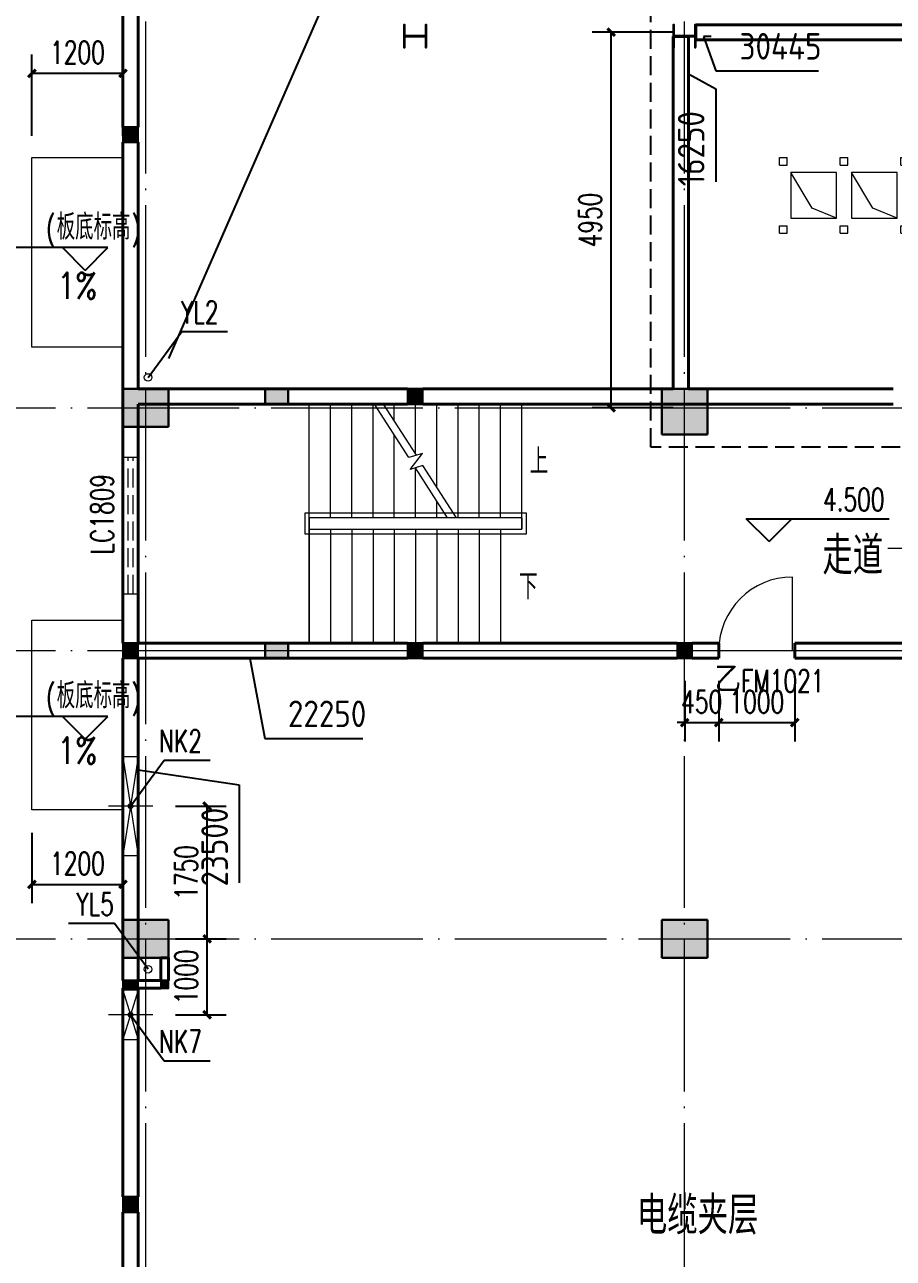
# Model space of a CAD drawing. Extents: x 238398 to 585159, y -66832 to 191741.
# Drawn here: x 444213 to 455658, y 57386 to 73646 of the extents above; entities that cross this region are included whole.
import ezdxf

# ---------------------------------------------------------------- set-up
doc = ezdxf.new("R2010")
doc.units = 0
doc.header["$LTSCALE"] = 1000
doc.header["$MEASUREMENT"] = 0
for name, pattern in [('CENTER', [50.8, 31.75, -6.35, 6.35, -6.35]), ('DASH', [0.35, 0.25, -0.1]), ('DOTE', [2.42, 2, -0.2, 0.02, -0.2])]:
    doc.linetypes.add(name, pattern=pattern)
for name, color, linetype in [('COLU', 2, 'Continuous'), ('COLU_HATCH', 251, 'Continuous'), ('DIM_ELEV', 3, 'Continuous'), ('DIM_LEAD', 3, 'Continuous'), ('DIM_SYMB', 3, 'Continuous'), ('GZZ', 9, 'Continuous'), ('PUB_DIM', 76, 'Continuous'), ('WINDOW_TEXT', 7, 'Continuous')]:
    doc.layers.add(name, color=color, linetype=linetype)
for name, color, linetype, lineweight in [('COLUMN', 9, 'Continuous', 30), ('DOTE', 18, 'DOTE', 13), ('PUB_HATCH', 252, 'Continuous', 5), ('PUB_TEXT', 7, 'Continuous', 20), ('STAIR', 2, 'Continuous', 18), ('WALL', 4, 'Continuous', 40), ('WINDOW', 2, 'Continuous', 18), ('建筑看线', 163, 'Continuous', 18), ('暖通', 5, 'Continuous', 18), ('水', 33, 'Continuous', 18), ('设备层', 8, 'Continuous', 5)]:
    doc.layers.add(name, color=color, linetype=linetype, lineweight=lineweight)
doc.styles.add('_TCH_DIM', font='SIMPLEX', dxfattribs={"bigfont": 'GBCBIG'})
doc.styles.add('_TCH_DIM_T3', font='SIMPLEX', dxfattribs={"width": 0.705882, "bigfont": 'GBCBIG'})
doc.styles.add('_TCH_WINDOW', font='geditxt.shx', dxfattribs={"bigfont": 'hztxt1.shx'})
doc.styles.add('HZTXT', font='geditxt.shx', dxfattribs={"width": 0.8, "bigfont": 'hztxt1.shx'})
doc.styles.get("Standard").update_dxf_attribs({"font": 'gbenor.shx', "bigfont": 'gbcbig.shx'})
doc.dimstyles.new('_TCH_ARCH&&100', dxfattribs={"dimtxt": 297.5, "dimasz": 100, "dimexe": 250, "dimexo": 300, "dimgap": 126.25, "dimtad": 1, "dimdec": 0, "dimzin": 0, "dimdsep": 46, "dimtxsty": '_TCH_DIM_T3', "dimblk": 'ARCHTICK', "dimcen": 0.09, "dimazin": 2, "dimtfac": 1, "dimtdec": 0, "dimtix": 1, "dimtmove": 2, "dimatfit": 3, "dimfxl": 1, "dimtolj": 1, "dimtzin": 0, "dimarcsym": 0})
doc.dimstyles.get("Standard").update_dxf_attribs({"dimscale": 100, "dimtxt": 3.5, "dimasz": 1, "dimexe": 2.5, "dimexo": 3, "dimgap": 1.5, "dimtad": 1, "dimdec": 0, "dimzin": 0, "dimdsep": 46, "dimtxsty": 'Standard', "dimblk": 'ARCHTICK', "dimcen": 0.09, "dimadec": 0, "dimazin": 0, "dimtfac": 1, "dimtdec": 0, "dimtix": 1, "dimtmove": 2, "dimatfit": 3, "dimfxl": 1, "dimtolj": 1, "dimtzin": 0, "dimarcsym": 0})

# ---------------------------------------------------------------- blocks, each defined once
blk = doc.blocks.new('zw2')
at = {"layer": 'PUB_HATCH'}
for points in [[(446108, 68346.1), (446108, 68846.1), (445508, 68846.1), (445508, 68346.1)], [(447383, 68646.1), (447683, 68646.1), (447683, 68846.1), (447383, 68846.1)], [(453208, 68246.1), (453208, 68846.1), (452608, 68846.1), (452608, 68246.1)], [(447383, 65296.1), (447683, 65296.1), (447683, 65496.1), (447383, 65496.1)], [(446108, 61346.1), (446108, 61846.1), (445508, 61846.1), (445508, 61346.1)], [(453208, 61346.1), (453208, 61846.1), (452608, 61846.1), (452608, 61346.1)]]:
    blk.add_hatch(color=256, dxfattribs=at).paths.add_polyline_path(points)
at = {"layer": 'COLUMN'}
for p, q in [((446108, 68846.1), (445508, 68846.1)), ((445508, 68846.1), (445508, 68346.1)), ((446108, 68346.1), (446108, 68846.1)), ((447683, 68846.1), (447383, 68846.1)), ((447383, 68846.1), (447383, 68646.1)), ((447683, 68646.1), (447683, 68846.1)), ((453208, 68846.1), (452608, 68846.1)), ((452608, 68846.1), (452608, 68246.1)), ((453208, 68246.1), (453208, 68846.1)), ((447383, 68646.1), (447683, 68646.1)), ((445508, 68346.1), (446108, 68346.1)), ((452608, 68246.1), (453208, 68246.1)), ((447683, 65496.1), (447383, 65496.1)), ((447383, 65496.1), (447383, 65296.1)), ((447683, 65296.1), (447683, 65496.1)), ((447383, 65296.1), (447683, 65296.1)), ((446108, 61846.1), (445508, 61846.1)), ((445508, 61846.1), (445508, 61346.1)), ((446108, 61346.1), (446108, 61846.1)), ((453208, 61846.1), (452608, 61846.1)), ((452608, 61846.1), (452608, 61346.1)), ((453208, 61346.1), (453208, 61846.1)), ((445508, 61346.1), (446108, 61346.1)), ((452608, 61346.1), (453208, 61346.1))]:
    blk.add_line(p, q, dxfattribs=at)
at = {"layer": 'DOTE'}
for p, q in [((442619.6, 68596.1), (471525.6, 68596.1)), ((442619.6, 61596.1), (471525.6, 61596.1))]:
    blk.add_line(p, q, dxfattribs=at)
for points in [[(445808, 42646.1), (445808, 93744.2)], [(452908, 42646.1), (452908, 93744.2)]]:
    blk.add_lwpolyline(points, dxfattribs=at)
blk = doc.blocks.new('432ASDFSAFDAS')
at = {"layer": 'COLU_HATCH'}
h = blk.add_hatch(color=256, dxfattribs=at)
edge = h.paths.add_edge_path()
edge.add_line((470780, 188945), (470780, 189245))
edge.add_line((470780, 189245), (470765, 189245))
edge.add_line((470765, 189245), (470765, 189113))
edge.add_arc((470752, 189113), 13, -90, 0, ccw=False)
edge.add_line((470752, 189100), (470508, 189100))
edge.add_arc((470508, 189113), 13, 180, 270, ccw=False)
edge.add_line((470495, 189113), (470495, 189245))
edge.add_line((470495, 189245), (470480, 189245))
edge.add_line((470480, 189245), (470480, 188945))
edge.add_line((470480, 188945), (470495, 188945))
edge.add_line((470495, 188945), (470495, 189077))
edge.add_arc((470508, 189077), 13, 90, 180, ccw=False)
edge.add_line((470508, 189090), (470752, 189090))
edge.add_arc((470752, 189077), 13, 0, 90, ccw=False)
edge.add_line((470765, 189077), (470765, 188945))
edge.add_line((470765, 188945), (470780, 188945))
h = blk.add_hatch(color=256, dxfattribs=at)
edge = h.paths.add_edge_path()
edge.add_line((474330, 188945), (474330, 189245))
edge.add_line((474330, 189245), (474315, 189245))
edge.add_line((474315, 189245), (474315, 189113))
edge.add_arc((474302, 189113), 13, -90, 0, ccw=False)
edge.add_line((474302, 189100), (474058, 189100))
edge.add_arc((474058, 189113), 13, 180, 270, ccw=False)
edge.add_line((474045, 189113), (474045, 189245))
edge.add_line((474045, 189245), (474030, 189245))
edge.add_line((474030, 189245), (474030, 188945))
edge.add_line((474030, 188945), (474045, 188945))
edge.add_line((474045, 188945), (474045, 189077))
edge.add_arc((474058, 189077), 13, 90, 180, ccw=False)
edge.add_line((474058, 189090), (474302, 189090))
edge.add_arc((474302, 189077), 13, 0, 90, ccw=False)
edge.add_line((474315, 189077), (474315, 188945))
edge.add_line((474315, 188945), (474330, 188945))
h = blk.add_hatch(color=256, dxfattribs=at)
edge = h.paths.add_edge_path()
edge.add_line((479980, 188945), (479980, 189245))
edge.add_line((479980, 189245), (479965, 189245))
edge.add_line((479965, 189245), (479965, 189113))
edge.add_arc((479952, 189113), 13, -90, 0, ccw=False)
edge.add_line((479952, 189100), (479708, 189100))
edge.add_arc((479708, 189113), 13, 180, 270, ccw=False)
edge.add_line((479695, 189113), (479695, 189245))
edge.add_line((479695, 189245), (479680, 189245))
edge.add_line((479680, 189245), (479680, 188945))
edge.add_line((479680, 188945), (479695, 188945))
edge.add_line((479695, 188945), (479695, 189077))
edge.add_arc((479708, 189077), 13, 90, 180, ccw=False)
edge.add_line((479708, 189090), (479952, 189090))
edge.add_arc((479952, 189077), 13, 0, 90, ccw=False)
edge.add_line((479965, 189077), (479965, 188945))
edge.add_line((479965, 188945), (479980, 188945))
h = blk.add_hatch(color=256, dxfattribs=at)
edge = h.paths.add_edge_path()
edge.add_line((484980, 188945), (484980, 189245))
edge.add_line((484980, 189245), (484965, 189245))
edge.add_line((484965, 189245), (484965, 189113))
edge.add_arc((484952, 189113), 13, -90, 0, ccw=False)
edge.add_line((484952, 189100), (484708, 189100))
edge.add_arc((484708, 189113), 13, 180, 270, ccw=False)
edge.add_line((484695, 189113), (484695, 189245))
edge.add_line((484695, 189245), (484680, 189245))
edge.add_line((484680, 189245), (484680, 188945))
edge.add_line((484680, 188945), (484695, 188945))
edge.add_line((484695, 188945), (484695, 189077))
edge.add_arc((484708, 189077), 13, 90, 180, ccw=False)
edge.add_line((484708, 189090), (484952, 189090))
edge.add_arc((484952, 189077), 13, 0, 90, ccw=False)
edge.add_line((484965, 189077), (484965, 188945))
edge.add_line((484965, 188945), (484980, 188945))
at = {"layer": 'COLU'}
for points in [[(470780, 188945), (470780, 189245), (470765, 189245), (470765, 189113, -0.414214), (470752, 189100), (470508, 189100, -0.414214), (470495, 189113), (470495, 189245), (470480, 189245), (470480, 188945), (470495, 188945), (470495, 189077, -0.414214), (470508, 189090), (470752, 189090, -0.414214), (470765, 189077), (470765, 188945)], [(474330, 188945), (474330, 189245), (474315, 189245), (474315, 189113, -0.414214), (474302, 189100), (474058, 189100, -0.414214), (474045, 189113), (474045, 189245), (474030, 189245), (474030, 188945), (474045, 188945), (474045, 189077, -0.414214), (474058, 189090), (474302, 189090, -0.414214), (474315, 189077), (474315, 188945)], [(479980, 188945), (479980, 189245), (479965, 189245), (479965, 189113, -0.414214), (479952, 189100), (479708, 189100, -0.414214), (479695, 189113), (479695, 189245), (479680, 189245), (479680, 188945), (479695, 188945), (479695, 189077, -0.414214), (479708, 189090), (479952, 189090, -0.414214), (479965, 189077), (479965, 188945)], [(484980, 188945), (484980, 189245), (484965, 189245), (484965, 189113, -0.414214), (484952, 189100), (484708, 189100, -0.414214), (484695, 189113), (484695, 189245), (484680, 189245), (484680, 188945), (484695, 188945), (484695, 189077, -0.414214), (484708, 189090), (484952, 189090, -0.414214), (484965, 189077), (484965, 188945)]]:
    blk.add_lwpolyline(points, format="xyb", close=True, dxfattribs=at)
at = {"layer": '设备层'}
for p, q in [((477520, 187895, -99), (477520, 187595, -99)), ((477520, 187895, -99), (477820, 187895, -99)), ((477820, 187895, -99), (477820, 187595, -99)), ((477820, 187895, -99), (477820, 187595, -99)), ((478340, 187895, -121), (478340, 187595, -121)), ((478340, 187895), (478640, 187895)), ((478640, 187895), (478640, 187595)), ((478640, 187895), (478640, 187595)), ((487520, 187895), (487520, 187595)), ((487520, 187895), (487820, 187895)), ((487820, 187895), (487820, 187595)), ((487820, 187895), (487820, 187595)), ((488340, 187895), (488340, 187595)), ((488340, 187895), (488640, 187895)), ((488640, 187895), (488640, 187595)), ((488640, 187895), (488640, 187595)), ((477820, 186695, -99), (477820, 187695, -99)), ((477820, 187695, -99), (478340, 187695, -121)), ((478057, 186989, -51), (477820, 187694, -172)), ((478340, 186695, -121), (478340, 187695, -121)), ((488057, 186991), (487820, 187695)), ((487820, 187695), (488340, 187695)), ((476230, 187495, -80), (476330, 187495, -80)), ((476230, 187395, -80), (476230, 187495, -80)), ((476330, 187395, -80), (476330, 187495, -80)), ((477030, 187495, -80), (477130, 187495, -80)), ((477030, 187395, -80), (477030, 187495, -80)), ((477130, 187395, -80), (477130, 187495, -80)), ((477520, 187595, -99), (477820, 187595, -99)), ((477520, 187595, -99), (477820, 187595, -99)), ((478340, 187595), (478640, 187595)), ((478340, 187595), (478640, 187595)), ((479030, 187395), (479030, 187495)), ((479030, 187495), (479130, 187495)), ((479130, 187395), (479130, 187495)), ((479830, 187495), (479930, 187495)), ((479830, 187395), (479830, 187495)), ((479930, 187395), (479930, 187495)), ((480630, 187495), (480730, 187495)), ((480630, 187395), (480630, 187495)), ((480730, 187395), (480730, 187495)), ((481430, 187495), (481530, 187495)), ((481430, 187395), (481430, 187495)), ((481530, 187395), (481530, 187495)), ((482230, 187495), (482330, 187495)), ((482230, 187395), (482230, 187495)), ((482330, 187395), (482330, 187495)), ((483030, 187495), (483130, 187495)), ((483030, 187395), (483030, 187495)), ((483130, 187395), (483130, 187495)), ((483830, 187495), (483930, 187495)), ((483830, 187395), (483830, 187495)), ((483930, 187395), (483930, 187495)), ((484630, 187495), (484730, 187495)), ((484630, 187395), (484630, 187495)), ((484730, 187395), (484730, 187495)), ((485430, 187495), (485530, 187495)), ((485430, 187395), (485430, 187495)), ((485530, 187395), (485530, 187495)), ((486230, 187495), (486330, 187495)), ((486230, 187395), (486230, 187495)), ((486330, 187395), (486330, 187495)), ((487030, 187495), (487130, 187495)), ((487030, 187395), (487030, 187495)), ((487130, 187395), (487130, 187495)), ((487520, 187595), (487820, 187595)), ((487520, 187595), (487820, 187595)), ((488340, 187595), (488640, 187595)), ((488340, 187595), (488640, 187595)), ((476230, 187395, -80), (476330, 187395, -80)), ((477030, 187395, -80), (477130, 187395, -80)), ((479030, 187395), (479130, 187395)), ((479830, 187395), (479930, 187395)), ((480630, 187395), (480730, 187395)), ((481430, 187395), (481530, 187395)), ((482230, 187395), (482330, 187395)), ((483030, 187395), (483130, 187395)), ((483830, 187395), (483930, 187395)), ((484630, 187395), (484730, 187395)), ((485430, 187395), (485530, 187395)), ((486230, 187395), (486330, 187395)), ((487030, 187395), (487130, 187395)), ((476180, 187295, -121), (475580, 187295, -121)), ((475580, 187295, -121), (475580, 186695, -121)), ((476180, 187295, -121), (475580, 187295, -121)), ((475580, 187295, -121), (475580, 186695, -121)), ((475862, 186827, 0), (475580, 187295, -121)), ((476180, 186695, -121), (476180, 187295, -121)), ((476180, 186695, -121), (476180, 187295, -121)), ((476980, 187295, -121), (476380, 187295, -121)), ((476380, 187295, -121), (476380, 186695, -121)), ((476980, 187295, -121), (476380, 187295, -121)), ((476380, 187295, -121), (476380, 186695, -121)), ((476662, 186827, 0), (476380, 187295, -121)), ((476980, 186695, -121), (476980, 187295, -121)), ((476980, 186695, -121), (476980, 187295, -121)), ((479780, 187295), (479180, 187295)), ((479180, 187295), (479180, 186695)), ((479780, 187295), (479180, 187295)), ((479180, 187295), (479180, 186695)), ((479462, 186827), (479180, 187295)), ((479780, 186695), (479780, 187295)), ((479780, 186695), (479780, 187295)), ((480580, 187295), (479980, 187295)), ((479980, 187295), (479980, 186695)), ((480580, 187295), (479980, 187295)), ((479980, 187295), (479980, 186695)), ((480262, 186827), (479980, 187295)), ((480580, 186695), (480580, 187295)), ((480580, 186695), (480580, 187295)), ((481380, 187295), (480780, 187295)), ((480780, 187295), (480780, 186695)), ((481380, 187295), (480780, 187295)), ((480780, 187295), (480780, 186695)), ((481380, 187295), (480780, 187295)), ((480780, 187295), (480780, 186695)), ((481380, 187295), (480780, 187295)), ((480780, 187295), (480780, 186695)), ((481062, 186827), (480780, 187295)), ((481380, 186695), (481380, 187295)), ((481380, 186695), (481380, 187295)), ((481380, 186695), (481380, 187295)), ((481380, 186695), (481380, 187295)), ((482180, 187295), (481580, 187295)), ((481580, 187295), (481580, 186695)), ((482180, 187295), (481580, 187295)), ((481580, 187295), (481580, 186695)), ((481862, 186827), (481580, 187295)), ((482180, 186695), (482180, 187295)), ((482180, 186695), (482180, 187295)), ((482980, 187295), (482380, 187295)), ((482380, 187295), (482380, 186695)), ((482980, 187295), (482380, 187295)), ((482380, 187295), (482380, 186695)), ((482980, 187295), (482380, 187295)), ((482380, 187295), (482380, 186695)), ((482980, 187295), (482380, 187295)), ((482380, 187295), (482380, 186695)), ((482662, 186827), (482380, 187295)), ((482980, 186695), (482980, 187295)), ((482980, 186695), (482980, 187295)), ((482980, 186695), (482980, 187295)), ((482980, 186695), (482980, 187295)), ((483780, 187295), (483180, 187295)), ((483180, 187295), (483180, 186695)), ((483780, 187295), (483180, 187295)), ((483180, 187295), (483180, 186695)), ((483462, 186827), (483180, 187295)), ((483780, 186695), (483780, 187295)), ((483780, 186695), (483780, 187295)), ((484580, 187295), (483980, 187295)), ((483980, 187295), (483980, 186695)), ((484580, 187295), (483980, 187295)), ((483980, 187295), (483980, 186695)), ((484262, 186827), (483980, 187295)), ((484580, 186695), (484580, 187295)), ((484580, 186695), (484580, 187295)), ((485380, 187295), (484780, 187295)), ((484780, 187295), (484780, 186695)), ((485380, 187295), (484780, 187295)), ((484780, 187295), (484780, 186695)), ((485062, 186827), (484780, 187295)), ((485380, 186695), (485380, 187295)), ((485380, 186695), (485380, 187295)), ((486180, 187295), (485580, 187295)), ((485580, 187295), (485580, 186695)), ((486180, 187295), (485580, 187295)), ((485580, 187295), (485580, 186695)), ((485862, 186827), (485580, 187295)), ((486180, 186695), (486180, 187295)), ((486180, 186695), (486180, 187295)), ((486980, 187295), (486380, 187295)), ((486380, 187295), (486380, 186695)), ((486980, 187295), (486380, 187295)), ((486380, 187295), (486380, 186695)), ((486662, 186827), (486380, 187295)), ((486980, 186695), (486980, 187295)), ((486980, 186695), (486980, 187295)), ((478345, 186695, -121), (478057, 186989, -51)), ((488340, 186723), (488057, 186991)), ((475580, 186695, -121), (476180, 186695, -121)), ((475580, 186695, -121), (476180, 186695, -121)), ((476180, 186695, -121), (475862, 186827, 0)), ((476380, 186695, -121), (476980, 186695, -121)), ((476380, 186695, -121), (476980, 186695, -121)), ((476980, 186695, -121), (476662, 186827, 0)), ((477520, 186795, -99), (477520, 186495, -99)), ((477520, 186795, -99), (477820, 186795, -99)), ((477820, 186795, -99), (477820, 186495, -99)), ((477820, 186795, -99), (477820, 186495, -99)), ((477820, 186695, -99), (478340, 186695, -121)), ((478340, 186795, -121), (478340, 186495, -121)), ((478340, 186795), (478640, 186795)), ((478640, 186795), (478640, 186495)), ((478640, 186795), (478640, 186495)), ((479180, 186695), (479780, 186695)), ((479180, 186695), (479780, 186695)), ((479780, 186695), (479462, 186827)), ((479980, 186695), (480580, 186695)), ((479980, 186695), (480580, 186695)), ((480580, 186695), (480262, 186827)), ((480780, 186695), (481380, 186695)), ((480780, 186695), (481380, 186695)), ((480780, 186695), (481380, 186695)), ((480780, 186695), (481380, 186695)), ((481380, 186695), (481062, 186827)), ((481580, 186695), (482180, 186695)), ((481580, 186695), (482180, 186695)), ((482180, 186695), (481862, 186827)), ((482380, 186695), (482980, 186695)), ((482380, 186695), (482980, 186695)), ((482380, 186695), (482980, 186695)), ((482380, 186695), (482980, 186695)), ((482980, 186695), (482662, 186827)), ((483180, 186695), (483780, 186695)), ((483180, 186695), (483780, 186695)), ((483780, 186695), (483462, 186827)), ((483980, 186695), (484580, 186695)), ((483980, 186695), (484580, 186695)), ((484580, 186695), (484262, 186827)), ((484780, 186695), (485380, 186695)), ((484780, 186695), (485380, 186695)), ((485380, 186695), (485062, 186827)), ((485580, 186695), (486180, 186695)), ((485580, 186695), (486180, 186695)), ((486180, 186695), (485862, 186827)), ((486380, 186695), (486980, 186695)), ((486380, 186695), (486980, 186695)), ((486980, 186695), (486662, 186827)), ((487520, 186795), (487520, 186495)), ((487520, 186795), (487820, 186795)), ((487820, 186795), (487820, 186495)), ((487820, 186695), (488340, 186695)), ((488340, 186795), (488340, 186495)), ((488340, 186795), (488640, 186795)), ((488640, 186795), (488640, 186495)), ((488640, 186795), (488640, 186495)), ((476230, 186595, -121), (476330, 186595, -121)), ((476230, 186495, -121), (476230, 186595, -121)), ((476330, 186495, -121), (476330, 186595, -121)), ((477030, 186595, -121), (477130, 186595, -121)), ((477030, 186495, -121), (477030, 186595, -121)), ((477130, 186495, -121), (477130, 186595, -121)), ((479030, 186595), (479130, 186595)), ((479030, 186495), (479030, 186595)), ((479130, 186495), (479130, 186595)), ((479830, 186595), (479930, 186595)), ((479830, 186495), (479830, 186595)), ((479930, 186495), (479930, 186595)), ((480630, 186595), (480730, 186595)), ((480630, 186495), (480630, 186595)), ((480730, 186495), (480730, 186595)), ((481430, 186595), (481530, 186595)), ((481430, 186495), (481430, 186595)), ((481530, 186495), (481530, 186595)), ((482230, 186595), (482330, 186595)), ((482230, 186495), (482230, 186595)), ((482230, 186595), (482330, 186595)), ((482230, 186495), (482230, 186595)), ((482330, 186495), (482330, 186595)), ((482330, 186495), (482330, 186595)), ((483030, 186595), (483130, 186595)), ((483030, 186495), (483030, 186595)), ((483130, 186495), (483130, 186595)), ((483830, 186595), (483930, 186595)), ((483830, 186495), (483830, 186595)), ((483930, 186495), (483930, 186595)), ((484630, 186595), (484730, 186595)), ((484630, 186495), (484630, 186595)), ((484730, 186495), (484730, 186595)), ((485430, 186595), (485530, 186595)), ((485430, 186495), (485430, 186595)), ((485530, 186495), (485530, 186595)), ((486230, 186595), (486330, 186595)), ((486230, 186495), (486230, 186595)), ((486330, 186495), (486330, 186595)), ((487030, 186595), (487130, 186595)), ((487030, 186495), (487030, 186595)), ((487130, 186495), (487130, 186595)), ((476230, 186495, -121), (476330, 186495, -121)), ((477030, 186495, -121), (477130, 186495, -121)), ((477520, 186495, -99), (477820, 186495, -99)), ((477520, 186495, -99), (477820, 186495, -99)), ((478340, 186495), (478640, 186495)), ((478340, 186495), (478640, 186495)), ((479030, 186495), (479130, 186495)), ((479830, 186495), (479930, 186495)), ((480630, 186495), (480730, 186495)), ((481430, 186495), (481530, 186495)), ((482230, 186495), (482330, 186495)), ((482230, 186495), (482330, 186495)), ((483030, 186495), (483130, 186495)), ((483830, 186495), (483930, 186495)), ((484630, 186495), (484730, 186495)), ((485430, 186495), (485530, 186495)), ((486230, 186495), (486330, 186495)), ((487030, 186495), (487130, 186495)), ((487520, 186495), (487820, 186495)), ((487520, 186495), (487820, 186495)), ((488340, 186495), (488640, 186495)), ((488340, 186495), (488640, 186495))]:
    blk.add_line(p, q, dxfattribs=at)
at = {"layer": '设备层', "linetype": 'ByBlock'}
for p, q in [((487820, 187695), (487820, 186695)), ((488340, 187695), (488340, 186695))]:
    blk.add_line(p, q, dxfattribs=at)
at = {"layer": '设备层', "linetype": 'CENTER'}
for p, q in [((475430, 187495, -80), (475530, 187495, -80)), ((475430, 187395, -80), (475430, 187495, -80)), ((475530, 187395, -80), (475530, 187495, -80)), ((475430, 187395, -80), (475530, 187395, -80)), ((475430, 186595, -121), (475530, 186595, -121)), ((475430, 186495, -121), (475430, 186595, -121)), ((475530, 186495, -121), (475530, 186595, -121)), ((475430, 186495, -121), (475530, 186495, -121))]:
    blk.add_line(p, q, dxfattribs=at)
blk = doc.blocks.new('_ArchTick')
at = {"color": 0, "linetype": 'ByBlock', "const_width": 0.4}
blk.add_lwpolyline([(-0.5, -0.5), (0.5, 0.5)], dxfattribs=at)
blk = doc.blocks.new('*D612')
at = {"layer": 'Defpoints', "color": 0, "transparency": 16777216}
for p in [(445481, 61595), (446197, 61595), (445481, 60595)]:
    blk.add_point(p, dxfattribs=at)
at = {"layer": 'PUB_DIM', "color": 0, "lineweight": -2, "transparency": 16777216}
for p, q in [((445781, 61595), (446447, 61595)), ((446197, 60595), (446197, 61595)), ((445781, 60595), (446447, 60595))]:
    blk.add_line(p, q, dxfattribs=at)
at = {"layer": 'PUB_DIM', "color": 0, "lineweight": -2, "transparency": 16777216, "xscale": 100, "yscale": 100, "zscale": 100}
for p, rotation in [((446197, 61595), 90), ((446197, 60595), 270)]:
    blk.add_blockref('_ArchTick', p, dxfattribs=dict(at, rotation=rotation))
at = {"layer": 'PUB_DIM', "color": 0, "transparency": 16777216, "insert": (445922, 61095), "char_height": 297.5, "attachment_point": 5, "rotation": 90, "style": '_TCH_DIM_T3'}
blk.add_mtext('\\A1;1000', dxfattribs=at)
blk = doc.blocks.new('*D613')
at = {"layer": 'Defpoints', "color": 0, "transparency": 16777216}
for p in [(445481, 63345), (446197, 63345), (445481, 61595)]:
    blk.add_point(p, dxfattribs=at)
at = {"layer": 'PUB_DIM', "color": 0, "lineweight": -2, "transparency": 16777216}
for p, q in [((445781, 63345), (446447, 63345)), ((446197, 61595), (446197, 63345)), ((445781, 61595), (446447, 61595))]:
    blk.add_line(p, q, dxfattribs=at)
at = {"layer": 'PUB_DIM', "color": 0, "lineweight": -2, "transparency": 16777216, "xscale": 100, "yscale": 100, "zscale": 100}
for p, rotation in [((446197, 63345), 90), ((446197, 61595), 270)]:
    blk.add_blockref('_ArchTick', p, dxfattribs=dict(at, rotation=rotation))
at = {"layer": 'PUB_DIM', "color": 0, "transparency": 16777216, "insert": (445922, 62470), "char_height": 297.5, "attachment_point": 5, "rotation": 90, "style": '_TCH_DIM_T3'}
blk.add_mtext('\\A1;1750', dxfattribs=at)
blk = doc.blocks.new('*D74')
at = {"layer": 'Defpoints', "color": 0, "transparency": 16777216}
for p in [(452909, 65296), (453359, 65296), (453359, 64447)]:
    blk.add_point(p, dxfattribs=at)
at = {"layer": 'PUB_DIM', "color": 0, "lineweight": -2, "transparency": 16777216}
for p, q in [((452909, 64996), (452909, 64197)), ((453359, 64996), (453359, 64197)), ((452909, 64447), (452809, 64447)), ((452909, 64447), (453359, 64447)), ((453359, 64447), (453459, 64447))]:
    blk.add_line(p, q, dxfattribs=at)
at = {"layer": 'PUB_DIM', "color": 0, "lineweight": -2, "transparency": 16777216, "xscale": 100, "yscale": 100, "zscale": 100}
blk.add_blockref('_ArchTick', (452909, 64447), dxfattribs=at)
at = {"layer": 'PUB_DIM', "color": 0, "lineweight": -2, "transparency": 16777216, "xscale": 100, "yscale": 100, "zscale": 100, "rotation": 180}
blk.add_blockref('_ArchTick', (453359, 64447), dxfattribs=at)
at = {"layer": 'PUB_DIM', "color": 0, "transparency": 16777216, "insert": (453134, 64722), "char_height": 297.5, "attachment_point": 5, "style": '_TCH_DIM_T3'}
blk.add_mtext('\\A1;450', dxfattribs=at)
blk = doc.blocks.new('*D75')
at = {"layer": 'Defpoints', "color": 0, "transparency": 16777216}
for p in [(453359, 65296), (454359, 65296), (454359, 64447)]:
    blk.add_point(p, dxfattribs=at)
at = {"layer": 'PUB_DIM', "color": 0, "lineweight": -2, "transparency": 16777216}
for p, q in [((453359, 64996), (453359, 64197)), ((454359, 64996), (454359, 64197)), ((453359, 64447), (454359, 64447))]:
    blk.add_line(p, q, dxfattribs=at)
at = {"layer": 'PUB_DIM', "color": 0, "lineweight": -2, "transparency": 16777216, "xscale": 100, "yscale": 100, "zscale": 100, "rotation": 180}
blk.add_blockref('_ArchTick', (453359, 64447), dxfattribs=at)
at = {"layer": 'PUB_DIM', "color": 0, "lineweight": -2, "transparency": 16777216, "xscale": 100, "yscale": 100, "zscale": 100}
blk.add_blockref('_ArchTick', (454359, 64447), dxfattribs=at)
at = {"layer": 'PUB_DIM', "color": 0, "transparency": 16777216, "insert": (453859, 64722), "char_height": 297.5, "attachment_point": 5, "style": '_TCH_DIM_T3'}
blk.add_mtext('\\A1;1000', dxfattribs=at)
blk = doc.blocks.new('*D87')
at = {"layer": 'Defpoints', "color": 0, "transparency": 16777216}
for p in [(451940, 73546), (453058, 73546), (453058, 68596)]:
    blk.add_point(p, dxfattribs=at)
at = {"layer": 'PUB_DIM', "color": 0, "lineweight": -2, "transparency": 16777216}
for p, q in [((452758, 73546), (451690, 73546)), ((451940, 68596), (451940, 73546)), ((452758, 68596), (451690, 68596))]:
    blk.add_line(p, q, dxfattribs=at)
at = {"layer": 'PUB_DIM', "color": 0, "lineweight": -2, "transparency": 16777216, "xscale": 100, "yscale": 100, "zscale": 100}
for p, rotation in [((451940, 73546), 90), ((451940, 68596), 270)]:
    blk.add_blockref('_ArchTick', p, dxfattribs=dict(at, rotation=rotation))
at = {"layer": 'PUB_DIM', "color": 0, "transparency": 16777216, "insert": (451665, 71071), "char_height": 297.5, "attachment_point": 5, "rotation": 90, "style": '_TCH_DIM_T3'}
blk.add_mtext('\\A1;4950', dxfattribs=at)
blk = doc.blocks.new('*D233')
at = {"layer": 'Defpoints', "color": 0, "transparency": 16777216}
for p in [(444308, 63296), (445508, 63296), (445508, 62315)]:
    blk.add_point(p, dxfattribs=at)
at = {"layer": 'PUB_DIM', "color": 0, "lineweight": -2, "transparency": 16777216}
for p, q in [((444308, 62996), (444308, 62065)), ((445508, 62996), (445508, 62065)), ((444308, 62315), (445508, 62315))]:
    blk.add_line(p, q, dxfattribs=at)
at = {"layer": 'PUB_DIM', "color": 0, "lineweight": -2, "transparency": 16777216, "xscale": 100, "yscale": 100, "zscale": 100, "rotation": 180}
blk.add_blockref('_ArchTick', (444308, 62315), dxfattribs=at)
at = {"layer": 'PUB_DIM', "color": 0, "lineweight": -2, "transparency": 16777216, "xscale": 100, "yscale": 100, "zscale": 100}
blk.add_blockref('_ArchTick', (445508, 62315), dxfattribs=at)
at = {"layer": 'PUB_DIM', "color": 0, "transparency": 16777216, "insert": (444908, 62590), "char_height": 297.5, "attachment_point": 5, "style": '_TCH_DIM_T3'}
blk.add_mtext('\\A1;1200', dxfattribs=at)
blk = doc.blocks.new('*D515')
at = {"layer": 'Defpoints', "color": 0, "transparency": 16777216}
for p in [(445508, 73005), (444308, 71883), (445508, 71883)]:
    blk.add_point(p, dxfattribs=at)
at = {"layer": 'PUB_DIM', "color": 0, "lineweight": -2, "transparency": 16777216}
for p, q in [((444308, 72183), (444308, 73255)), ((445508, 72183), (445508, 73255)), ((444308, 73005), (445508, 73005))]:
    blk.add_line(p, q, dxfattribs=at)
at = {"layer": 'PUB_DIM', "color": 0, "lineweight": -2, "transparency": 16777216, "xscale": 100, "yscale": 100, "zscale": 100, "rotation": 180}
blk.add_blockref('_ArchTick', (444308, 73005), dxfattribs=at)
at = {"layer": 'PUB_DIM', "color": 0, "lineweight": -2, "transparency": 16777216, "xscale": 100, "yscale": 100, "zscale": 100}
blk.add_blockref('_ArchTick', (445508, 73005), dxfattribs=at)
at = {"layer": 'PUB_DIM', "color": 0, "transparency": 16777216, "insert": (444908, 73280), "char_height": 297.5, "attachment_point": 5, "style": '_TCH_DIM_T3'}
blk.add_mtext('\\A1;1200', dxfattribs=at)
blk = doc.blocks.new('_FZH')
blk.add_lwpolyline([(-0.5, -0.5), (0.5, -0.5), (0.5, 0.5), (-0.5, 0.5)], close=True)
at = {"layer": 'PUB_HATCH'}
blk.add_solid([(-0.5, -0.5), (0.5, -0.5), (-0.5, 0.5), (0.5, 0.5)], dxfattribs=at)
blk = doc.blocks.new('$DorLib2D$00000003')
blk.add_line((0.47, 0), (0.47, 0.97))
at = {"lineweight": 13}
blk.add_arc((0.47, 0), 0.97, 90, 180, dxfattribs=at)
blk = doc.blocks.new('*D677')
at = {"color": 0, "lineweight": -2, "transparency": 16777216}
for p, q in [((445508, 91046), (445508, 89327)), ((445508, 89327), (446872, 89127)), ((446872, 89127), (446872, 87836))]:
    blk.add_line(p, q, dxfattribs=at)
at = {"layer": 'Defpoints', "color": 0, "transparency": 16777216}
for p in [(445508, 91346), (446872, 88927), (469208, 43046)]:
    blk.add_point(p, dxfattribs=at)
at = {"color": 0, "transparency": 16777216, "insert": (446547, 88307), "char_height": 350, "attachment_point": 5, "rotation": 90}
blk.add_mtext('\\A1;23700', dxfattribs=at)
blk = doc.blocks.new('*D678')
at = {"color": 0, "lineweight": -2, "transparency": 16777216}
for p, q in [((445808, 91346), (446794, 91346)), ((446794, 91346), (446994, 89804)), ((446994, 89804), (448307, 89804))]:
    blk.add_line(p, q, dxfattribs=at)
at = {"layer": 'Defpoints', "color": 0, "transparency": 16777216}
for p in [(445508, 91346), (447194, 89804), (469208, 43046)]:
    blk.add_point(p, dxfattribs=at)
at = {"color": 0, "transparency": 16777216, "insert": (447826, 90129), "char_height": 350, "attachment_point": 5}
blk.add_mtext('\\A1;48300', dxfattribs=at)
blk = doc.blocks.new('*D691')
at = {"color": 0, "lineweight": -2, "transparency": 16777216}
for p, q in [((445708, 64996), (445708, 63826)), ((445708, 63826), (447041, 63626)), ((447041, 63626), (447041, 62335))]:
    blk.add_line(p, q, dxfattribs=at)
at = {"layer": 'Defpoints', "color": 0, "transparency": 16777216}
for p in [(445708, 65296), (447041, 63426), (469208, 43046)]:
    blk.add_point(p, dxfattribs=at)
at = {"color": 0, "transparency": 16777216, "insert": (446716, 62806), "char_height": 350, "attachment_point": 5, "rotation": 90}
blk.add_mtext('\\A1;23500', dxfattribs=at)
blk = doc.blocks.new('*D692')
at = {"color": 0, "lineweight": -2, "transparency": 16777216}
for p, q in [((446008, 65296), (447178, 65296)), ((447178, 65296), (447378, 64238)), ((447378, 64238), (448669, 64238))]:
    blk.add_line(p, q, dxfattribs=at)
at = {"layer": 'Defpoints', "color": 0, "transparency": 16777216}
for p in [(445708, 65296), (447578, 64238), (469208, 43046)]:
    blk.add_point(p, dxfattribs=at)
at = {"color": 0, "transparency": 16777216, "insert": (448198, 64563), "char_height": 350, "attachment_point": 5}
blk.add_mtext('\\A1;22250', dxfattribs=at)
blk = doc.blocks.new('*D694')
at = {"color": 0, "lineweight": -2, "transparency": 16777216}
for p, q in [((452958, 73191), (452958, 73000)), ((452958, 73000), (453320, 72800)), ((453320, 72800), (453320, 71575))]:
    blk.add_line(p, q, dxfattribs=at)
at = {"layer": 'Defpoints', "color": 0, "transparency": 16777216}
for p in [(452958, 73491), (453320, 72600), (469208, 43046)]:
    blk.add_point(p, dxfattribs=at)
at = {"color": 0, "transparency": 16777216, "insert": (452995, 72012), "char_height": 350, "attachment_point": 5, "rotation": 90}
blk.add_mtext('\\A1;16250', dxfattribs=at)
blk = doc.blocks.new('*D695')
at = {"color": 0, "lineweight": -2, "transparency": 16777216}
for p, q in [((453258, 73491), (453158, 73491)), ((453158, 73491), (453320, 73036)), ((453320, 73036), (454674, 73036))]:
    blk.add_line(p, q, dxfattribs=at)
at = {"layer": 'Defpoints', "color": 0, "transparency": 16777216}
for p in [(452958, 73491), (453520, 73036), (469208, 43046)]:
    blk.add_point(p, dxfattribs=at)
at = {"color": 0, "transparency": 16777216, "insert": (454172, 73361), "char_height": 350, "attachment_point": 5}
blk.add_mtext('\\A1;30445', dxfattribs=at)
blk = doc.blocks.new('321SADFASDFADS')
at = {"layer": 'DOTE'}
for points in [[(445480.6, 63345.1), (444896.1, 63345.1)], [(445480.6, 60595.1), (444896.1, 60595.1)]]:
    blk.add_lwpolyline(points, dxfattribs=at)
at = {"layer": '暖通'}
for points in [[(445088.3, 63995.1), (445088.3, 62695.1), (445288.3, 62695.1), (445288.3, 63995.1)], [(445088.3, 60920.1), (445088.3, 60270.1), (445288.3, 60270.1), (445288.3, 60920.1)]]:
    blk.add_lwpolyline(points, close=True, dxfattribs=at)
for points in [[(445088.3, 63995.1), (445288.3, 62695.1)], [(445288.3, 63995.1), (445088.3, 62695.1)], [(445088.3, 60920.1), (445288.3, 60270.1)], [(445288.3, 60920.1), (445088.3, 60270.1)]]:
    blk.add_lwpolyline(points, dxfattribs=at)
at = {"layer": 'PUB_DIM'}
for p1, p2, picture, middle in [((445480.6, 61595.1), (445480.6, 63345.1), '*D613', (445921.8, 62470.1)), ((445480.6, 60595.1), (445480.6, 61595.1), '*D612', (445921.8, 61095.1))]:
    dim = blk.add_aligned_dim(p1=p1, p2=p2, distance=-716.2, dimstyle='_TCH_ARCH&&100', dxfattribs=at)
    dim.commit()
    dim.dimension.update_dxf_attribs({"geometry": picture, "text_midpoint": middle})

msp = doc.modelspace()

# ---------------------------------------------------------------- linework, layer by layer
at = {"layer": 'DIM_ELEV'}
for p, q in [((445310.1, 70707), (443429, 70707)), ((445010.1, 70407), (444710.1, 70707)), ((445010.1, 70407), (445310.1, 70707)), ((454020.9, 66832.8), (453720.9, 67132.8)), ((453720.9, 67132.8), (455602.1, 67132.8)), ((454020.9, 66832.8), (454320.9, 67132.8)), ((445310.1, 64529.2), (443429, 64529.2)), ((445010.1, 64229.2), (444710.1, 64529.2)), ((445010.1, 64229.2), (445310.1, 64529.2))]:
    msp.add_line(p, q, dxfattribs=at)
at = {"layer": 'DIM_LEAD'}
for p, q in [((445838, 68996.1), (446281.4, 69601.1)), ((446281.4, 69601.1), (446887.4, 69601.1)), ((445608, 63346.1), (446051.4, 63951.1)), ((446051.4, 63951.1), (446657.4, 63951.1)), ((445394.7, 61801.1), (444788.7, 61801.1)), ((445838, 61196.1), (445394.7, 61801.1)), ((445608, 60596.1), (446051.4, 59991.2)), ((446051.4, 59991.2), (446657.4, 59991.2))]:
    msp.add_line(p, q, dxfattribs=at)
at = {"layer": 'DIM_LEAD', "linetype": 'DASH'}
msp.add_lwpolyline([(452461.9, 73908.1), (469400.3, 73908.1), (469400.3, 68079.4), (452461.9, 68079.4)], close=True, dxfattribs=at)
at = {"layer": 'DIM_LEAD', "const_width": 40}
for points in [[(445596.2, 63330, 1), (445619.9, 63362.3, 1)], [(445596.2, 60612.3, 1), (445619.9, 60580, 1)]]:
    msp.add_lwpolyline(points, format="xyb", close=True, dxfattribs=at)
at = {"layer": 'DIM_SYMB'}
for points in [[(445309.6, 69983.9, 0, 0, 0), (444598.9, 69983.9, 80, 0, 0), (444298.9, 69983.9, 0, 0, 0)], [(450623, 66246.1, 0, 0, 0), (446835.5, 66246.1, 0, 0, 0), (446835.5, 67896.1, 0, 0, 0), (448975.7, 67896.1, 80, 0, 0), (449275.7, 67896.1, 0, 0, 0)], [(450763, 67896.1, 0, 0, 0), (449776.1, 67896.1, 80, 0, 0), (449476.1, 67896.1, 0, 0, 0)], [(445309.6, 63856.8, 0, 0, 0), (444598.9, 63856.8, 80, 0, 0), (444298.9, 63856.8, 0, 0, 0)]]:
    msp.add_lwpolyline(points, format="xyseb", dxfattribs=at)
at = {"layer": 'DOTE', "color": 149}
for p, q in [((455587.1, 66746.1), (471525.6, 66746.1)), ((442619.6, 65396.1), (458558, 65396.1))]:
    msp.add_line(p, q, dxfattribs=at)
at = {"layer": 'DOTE'}
msp.add_line((445808, 65396.1), (456328, 65396.1), dxfattribs=at)
at = {"layer": 'PUB_DIM'}
msp.add_lwpolyline([(468608, 82346.1), (449786.3, 77667.6), (446108, 69246.1)], dxfattribs=at)
at = {"layer": 'STAIR'}
for p, q in [((447963, 68646.1), (445708, 68646.1)), ((445708, 68646.1), (445708, 65496.1)), ((448822.5, 68646.1), (447963, 68646.1)), ((447963, 67146.1), (447963, 68646.1)), ((447963, 65496.1), (447963, 68646.1)), ((448243, 67146.1), (448243, 68646.1)), ((448523, 67146.1), (448523, 68646.1)), ((448803, 67146.1), (448803, 68646.1)), ((449276, 67939.2), (448822.5, 68646.1)), ((450763, 68646.1), (448941.3, 68646.1)), ((449374.6, 67970.7), (448941.3, 68646.1)), ((449083, 68425.2), (449083, 68646.1)), ((449363, 67988.7), (449363, 68646.1)), ((449643, 67552.3), (449643, 68646.1)), ((449923, 67146.1), (449923, 68646.1)), ((450203, 67146.1), (450203, 68646.1)), ((450483, 67146.1), (450483, 68646.1)), ((450763, 67146.1), (450763, 68646.1)), ((449083, 67146.1), (449083, 68240)), ((449453.9, 67996), (449276, 67939.2)), ((449290.9, 67782.1), (449453.9, 67996)), ((449460.9, 67836.3), (449290.9, 67782.1)), ((449903.6, 67146.1), (449460.9, 67836.3)), ((449784.8, 67146.1), (449362.2, 67804.8)), ((449363, 67146.1), (449363, 67803.5)), ((449643, 67146.1), (449643, 67367.1)), ((450823, 67206.1), (447903, 67206.1)), ((447903, 67206.1), (447903, 66936.1)), ((450823, 66936.1), (450823, 67206.1)), ((449784.8, 67146.1), (447963, 67146.1)), ((450763, 67146.1), (447963, 67146.1)), ((447963, 67146.1), (447963, 66996.1)), ((447963, 66996.1), (450483, 66996.1)), ((447963, 66996.1), (447963, 65496.1)), ((447963, 66996.1), (450763, 66996.1)), ((448243, 66996.1), (448243, 65496.1)), ((448523, 66996.1), (448523, 65496.1)), ((448803, 66996.1), (448803, 65496.1)), ((449083, 66996.1), (449083, 65496.1)), ((449363, 66996.1), (449363, 65496.1)), ((449643, 66996.1), (449643, 65496.1)), ((450763, 67146.1), (449903.6, 67146.1)), ((449923, 66996.1), (449923, 65496.1)), ((450203, 66996.1), (450203, 65496.1)), ((450483, 66996.1), (450483, 65496.1)), ((450763, 67146.1), (450763, 66996.1)), ((450763, 66996.1), (450763, 67146.1)), ((447903, 66936.1), (450823, 66936.1)), ((445708, 65496.1), (447963, 65496.1)), ((447963, 65496.1), (449257.9, 65496.1)), ((449457.9, 65496.1), (450483, 65496.1))]:
    msp.add_line(p, q, dxfattribs=at)
at = {"layer": 'WALL'}
for p, q in [((445508, 72296.3), (445508, 78996.1)), ((445708, 72296.3), (445708, 78996.1)), ((453058, 73646.1), (458408, 73646.1)), ((453058, 73646.1), (453058, 73446.1)), ((452758, 68846.1), (452758, 73491.1)), ((452758, 73491.1), (452958, 73491.1)), ((452958, 68846.1), (452958, 73491.1)), ((453058, 73446.1), (458408, 73446.1)), ((445508, 68746.1), (445508, 72096.3)), ((445708, 68846.1), (445708, 72096.3)), ((445708, 68846.1), (449257.9, 68846.1)), ((449457.9, 68846.1), (452758, 68846.1)), ((452958, 68846.1), (455658, 68846.1)), ((445508, 65496.1), (445508, 68746.1)), ((445708, 65496.1), (445708, 68646.1)), ((445708, 68646.1), (449257.9, 68646.1)), ((449457.9, 68646.1), (452858, 68646.1)), ((452858, 68646.1), (455658, 68646.1)), ((445708, 65496.1), (449257.9, 65496.1)), ((449457.9, 65496.1), (452808, 65496.1)), ((453359, 65496.1), (453008, 65496.1)), ((453359, 65296.1), (453359, 65496.1)), ((458258, 65496.1), (454359, 65496.1)), ((454359, 65496.1), (454359, 65296.1)), ((445508, 61046.1), (445508, 65296.1)), ((445708, 65296.1), (449257.9, 65296.1)), ((445708, 61046.1), (445708, 65296.1)), ((449457.9, 65296.1), (452808, 65296.1)), ((453008, 65296.1), (453359, 65296.1)), ((454359, 65296.1), (458258, 65296.1)), ((446008, 61346.1), (446008, 61046.1)), ((446108, 61346.1), (446008, 61346.1)), ((446108, 61346.1), (446108, 61046.1)), ((446008, 61046.1), (445708, 61046.1)), ((445508, 58196.4), (445508, 60946.1)), ((445708, 58196.4), (445708, 60946.1)), ((446008, 60946.1), (445708, 60946.1)), ((445508, 50496.1), (445508, 57996.4)), ((445708, 50496.1), (445708, 57996.4))]:
    msp.add_line(p, q, dxfattribs=at)
at = {"layer": 'WINDOW', "linetype": 'DASH'}
for p, q in [((445508, 67946.3, 900), (445708, 67946.3, 900)), ((445574.7, 66146.3, 900), (445574.7, 67946.3, 900)), ((445641.4, 66146.3, 900), (445641.4, 67946.3, 900)), ((445508, 66146.3, 900), (445708, 66146.3, 900))]:
    msp.add_line(p, q, dxfattribs=at)
at = {"layer": '建筑看线'}
for p, q in [((444308, 69396.1), (444308, 71896.1)), ((444308, 71896.1), (445508, 71896.1)), ((445508, 69396.1), (444308, 69396.1)), ((444308, 65795.8), (445508, 65795.8)), ((444308, 63296.1), (444308, 65795.8)), ((445508, 63296.1), (444308, 63296.1))]:
    msp.add_line(p, q, dxfattribs=at)
at = {"layer": '水'}
for centre in [(445838, 68996.1), (445838, 61196.1)]:
    msp.add_circle(centre, 50, dxfattribs=at)

# ---------------------------------------------------------------- block references
for name, p in [('zw2', (0, 0)), ('321SADFASDFADS', (419.7, 1.1)), ('432ASDFSAFDAS', (-21272.3, -115599))]:
    msp.add_blockref(name, p)
at = {"layer": 'GZZ'}
for p, xscale, yscale, zscale in [((445608, 72196.3), 200, 200, 200), ((449357.9, 68746.1), 200, 200, 200), ((445608, 65396.1), 200, 200, 200), ((449357.9, 65396.1), 200, 200, 200), ((452908, 65396.1), 200, 200, 200), ((445608, 60996.1), 200, 100, 100), ((446058, 60996.1), 100, 100, 100), ((445608, 58096.4), 200, 200, 200)]:
    msp.add_blockref('_FZH', p, dxfattribs=dict(at, xscale=xscale, yscale=yscale, zscale=zscale))
at = {"layer": 'WINDOW', "xscale": 1000, "yscale": 1000, "zscale": 1000}
msp.add_blockref('$DorLib2D$00000003', (453859, 65396.1), dxfattribs=at)

# ---------------------------------------------------------------- texts
at = {"layer": 'PUB_TEXT'}
for s, height, style, width, p in [('(', 297.5, '_TCH_DIM', 0.705882, (444495, 70812)), (')', 297.5, '_TCH_DIM', 0.705882, (445618, 70812)), ('YL2', 297.5, '_TCH_DIM', 0.705882, (446272.4, 69706.1)), ('4.500', 297.5, '_TCH_DIM', 0.705882, (454732.1, 67237.8)), ('走道', 500, 'HZTXT', 0.8, (454723.6, 66399.7)), ('(', 297.5, '_TCH_DIM', 0.705882, (444495, 64634.2)), (')', 297.5, '_TCH_DIM', 0.705882, (445618, 64634.2)), ('NK2', 297.5, '_TCH_DIM', 0.705882, (445982.4, 64056.1)), ('YL5', 297.5, '_TCH_DIM', 0.705882, (444893.7, 61906.1)), ('NK7', 297.5, '_TCH_DIM', 0.705882, (445982.4, 60096.2)), ('电缆夹层', 500, 'HZTXT', 0.8, (452279.3, 57702.4))]:
    msp.add_text(s, height=height, dxfattribs=dict(at, style=style, width=width)).set_placement(p)
at = {"layer": 'PUB_TEXT', "style": '_TCH_DIM'}
for s, height, p in [('板底标高', 337.59, (444635, 70812)), ('上', 337.6, (450868, 67721.1)), ('下', 337.6, (450728, 66071.1)), ('板底标高', 337.59, (444635, 64634.2))]:
    msp.add_text(s, height=height, dxfattribs=at).set_placement(p)
at = {"layer": 'PUB_TEXT', "style": 'HZTXT', "width": 0.8}
for p in [(444640.9, 70030.5), (444640.9, 63903.4)]:
    msp.add_text('1%', height=350, rotation=360, dxfattribs=at).set_placement(p)
at = {"layer": 'WINDOW_TEXT', "style": '_TCH_WINDOW', "width": 0.705882}
msp.add_text('LC1809', height=297.5, rotation=90, dxfattribs=at).set_placement((445381.8, 66661.3))
at = {"layer": 'WINDOW_TEXT', "style": '_TCH_WINDOW'}
msp.add_text('乙', height=350, dxfattribs=at).set_placement((453302.5, 64846.1))
at = {"layer": 'WINDOW_TEXT', "style": '_TCH_WINDOW', "width": 0.705882}
msp.add_text('FM1021', height=297.5, dxfattribs=at).set_placement((453652.5, 64846.1))

# ---------------------------------------------------------------- dimensions: what is measured, and where the dimension line sits
for feature_location, offset, dtype, picture, middle in [((445508, 91346.1), (1364.3, -2418.9), 1, '*D677', (446547.4, 88306.8)), ((445508, 91346.1), (1686.3, -1542.5), 0, '*D678', (447825.7, 90128.6)), ((452958, 73491.1), (562.4, -455.5), 0, '*D695', (454172.3, 73360.6)), ((452958, 73491.1), (362.1, -891.2), 1, '*D694', (452995.2, 72012.4)), ((445708, 65296.1), (1333.2, -1870.1), 1, '*D691', (446716.2, 62805.6)), ((445708, 65296.1), (1869.7, -1057.9), 0, '*D692', (448198.2, 64563.2))]:
    dim = msp.add_ordinate_dim(feature_location=feature_location, offset=offset, dtype=dtype, origin=(469208, 43046.1), dimstyle='Standard')
    dim.commit()
    dim.dimension.update_dxf_attribs({"geometry": picture, "text_midpoint": middle})
at = {"layer": 'PUB_DIM'}
for p1, p2, distance, picture, middle in [((453058, 68596.1), (453058, 73546.1), 1118.2, '*D87', (451664.8, 71071.1)), ((444308, 71883.2), (445508, 71883.2), 1121.8, '*D515', (444908, 73280)), ((452909, 65296.1), (453359, 65296.1), -849, '*D74', (453134, 64722.1)), ((453359, 65296.1), (454359, 65296.1), -849, '*D75', (453859, 64722.1)), ((444308, 63296.1), (445508, 63296.1), -981.5, '*D233', (444908, 62589.7))]:
    dim = msp.add_aligned_dim(p1=p1, p2=p2, distance=distance, dimstyle='_TCH_ARCH&&100', dxfattribs=at)
    dim.commit()
    dim.dimension.update_dxf_attribs({"geometry": picture, "text_midpoint": middle})

doc.saveas('drawing.dxf')
